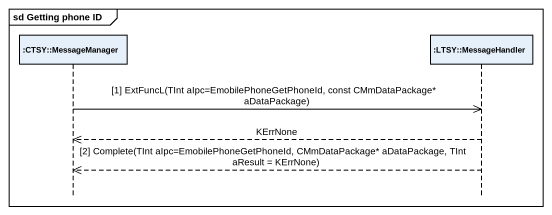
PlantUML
@startuml
mainframe sd Getting phone ID
hide footbox
participant ":CTSY::MessageManager" as CTSY_MessageManager
participant ":LTSY::MessageHandler" as LTSY_MessageHandler

CTSY_MessageManager ->> LTSY_MessageHandler : [1] ExtFuncL(TInt aIpc=EmobilePhoneGetPhoneId, const CMmDataPackage* aDataPackage)
LTSY_MessageHandler -->> CTSY_MessageManager : KErrNone
LTSY_MessageHandler -->> CTSY_MessageManager : [2] Complete(TInt aIpc=EmobilePhoneGetPhoneId, CMmDataPackage* aDataPackage, TInt aResult = KErrNone)
@enduml
